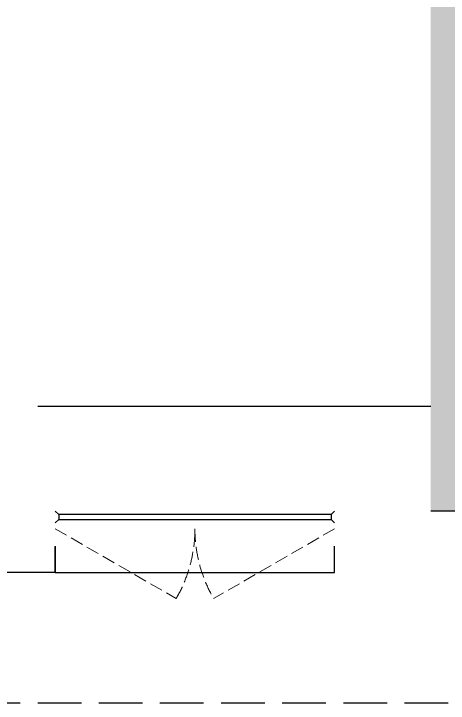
# Model space of a CAD drawing. Extents: x 3002737 to 4077523, y -995787 to -7267.
# Drawn here: x 3082050 to 3084537, y -929343 to -925392 of the extents above; entities that cross this region are included whole.
import ezdxf

# ---------------------------------------------------------------- set-up
doc = ezdxf.new("R2010")
doc.units = 0
doc.header["$LTSCALE"] = 1000
doc.header["$MEASUREMENT"] = 0
doc.linetypes.add('DASH', pattern=[0.35, 0.25, -0.1])
doc.layers.get('0').update_dxf_attribs({"linetype": 'CONTINUOUS'})
for name, color, linetype in [('!!电气', 1, 'CONTINUOUS'), ('3-栏杆1', 252, 'CONTINUOUS'), ('3.5方案汇报，与郭总、侯月琴确定户型_t8$0$2020.03.04 -1安徽标准化洋房户型(UA）_t8_t8$0$看线', 154, 'CONTINUOUS'), ('保温', 6, 'CONTINUOUS'), ('卫生间', 6, 'CONTINUOUS'), ('看线', 185, 'CONTINUOUS')]:
    doc.layers.add(name, color=color, linetype=linetype)
doc.layers.add('WINDOW', color=146, linetype='CONTINUOUS', lineweight=20)

# ---------------------------------------------------------------- blocks, each defined once
blk = doc.blocks.new('A$C148B7D8E')
at = {"layer": '卫生间', "color": 252, "linetype": 'DASH'}
blk.add_lwpolyline([(16100, 14000), (16100, 15400), (7700, 15400), (7700, 10800), (7300, 10800), (7300, 10000), (900, 10000), (900, 9000), (-900, 9000), (-900, -900), (1750, -900), (1750, -2100), (23450, -2100), (23450, -900), (25100, -900)], dxfattribs=at)
blk = doc.blocks.new('GDFGDGRD')
at = {"layer": '保温', "linetype": 'Continuous', "ltscale": 10}
h = blk.add_hatch(dxfattribs=at)
h.set_pattern_fill('HEX', color=251, scale=10, angle=90, style=0)
h.set_pattern_definition([(90, (-70765.891, -152124.736), (-16.49778, 1e-15), [9.525, -19.05]), (210, (-70765.891, -152124.736), (8.24889, -14.2874966), [9.525, -19.05]), (150, (-70765.891, -152115.211), (-8.24889, -14.2874966), [9.525, -19.05])])
h.paths.add_polyline_path([(433016.7, 363923.7), (433216.7, 363923.7), (433216.7, 368523.7), (433016.7, 368523.7)])
at = {"layer": '保温', "color": 251, "linetype": 'ByBlock', "ltscale": 10}
blk.add_line((433016.6, 363923.7), (433216.6, 363923.7), dxfattribs=at)
blk = doc.blocks.new('ASDFSD')
at = {"layer": '3-栏杆1', "color": 5}
for p, q in [((681762.6, 334937.5), (681742.3, 334955.3)), ((681742.3, 334955.3), (681762.6, 334937.5)), ((683322.1, 334937.5), (681762.6, 334937.5)), ((681762.6, 334937.5), (681762.6, 334908.3)), ((683322.1, 334937.5), (683342.3, 334955.3)), ((683342.3, 334955.3), (683322.1, 334937.5)), ((683322.1, 334937.5), (683322.1, 334908.3)), ((681742.3, 334888.4), (681762.6, 334908.3)), ((681762.6, 334908.2), (683322.1, 334908.2)), ((683322.1, 334908.3), (683342.3, 334888.4)), ((683342.3, 334888.4), (683322.1, 334908.3))]:
    blk.add_line(p, q, dxfattribs=at)
blk = doc.blocks.new('A$C5F341E43')
at = {"color": 252, "const_width": 8}
blk.add_lwpolyline([(34950, -100), (34950, -250), (35250, -250), (35250, -100)], dxfattribs=at)
at = {"layer": '3.5方案汇报，与郭总、侯月琴确定户型_t8$0$2020.03.04 -1安徽标准化洋房户型(UA）_t8_t8$0$看线', "color": 252, "ltscale": 10}
blk.add_line((37400, 700), (35150, 700), dxfattribs=at)
at = {"layer": 'WINDOW', "color": 252, "linetype": 'DASH', "ltscale": 0.3}
for points in [[(35250, 0), (35942.8, -400, 0.131652), (36050, 0)], [(36850, 0), (36157.2, -400, -0.131652), (36050, 0)]]:
    blk.add_lwpolyline(points, format="xyb", dxfattribs=at)
at = {"layer": '看线', "color": 252, "ltscale": 0.5}
blk.add_lwpolyline([(35250, -100), (35250, -250), (36850, -250), (36850, -100)], dxfattribs=at)
at = {"color": 252, "xscale": -1}
for name, p in [('A$C148B7D8E', (50100, 1100)), ('GDFGDGRD', (470616.6, -363823.7))]:
    blk.add_blockref(name, p, dxfattribs=at)
at = {"color": 252}
blk.add_blockref('ASDFSD', (-646492.3, -334855.3), dxfattribs=at)

msp = doc.modelspace()

# ---------------------------------------------------------------- block references
at = {"layer": '!!电气'}
msp.add_blockref('A$C5F341E43', (3047037.4, -928343.2), dxfattribs=at)

doc.saveas('drawing.dxf')
